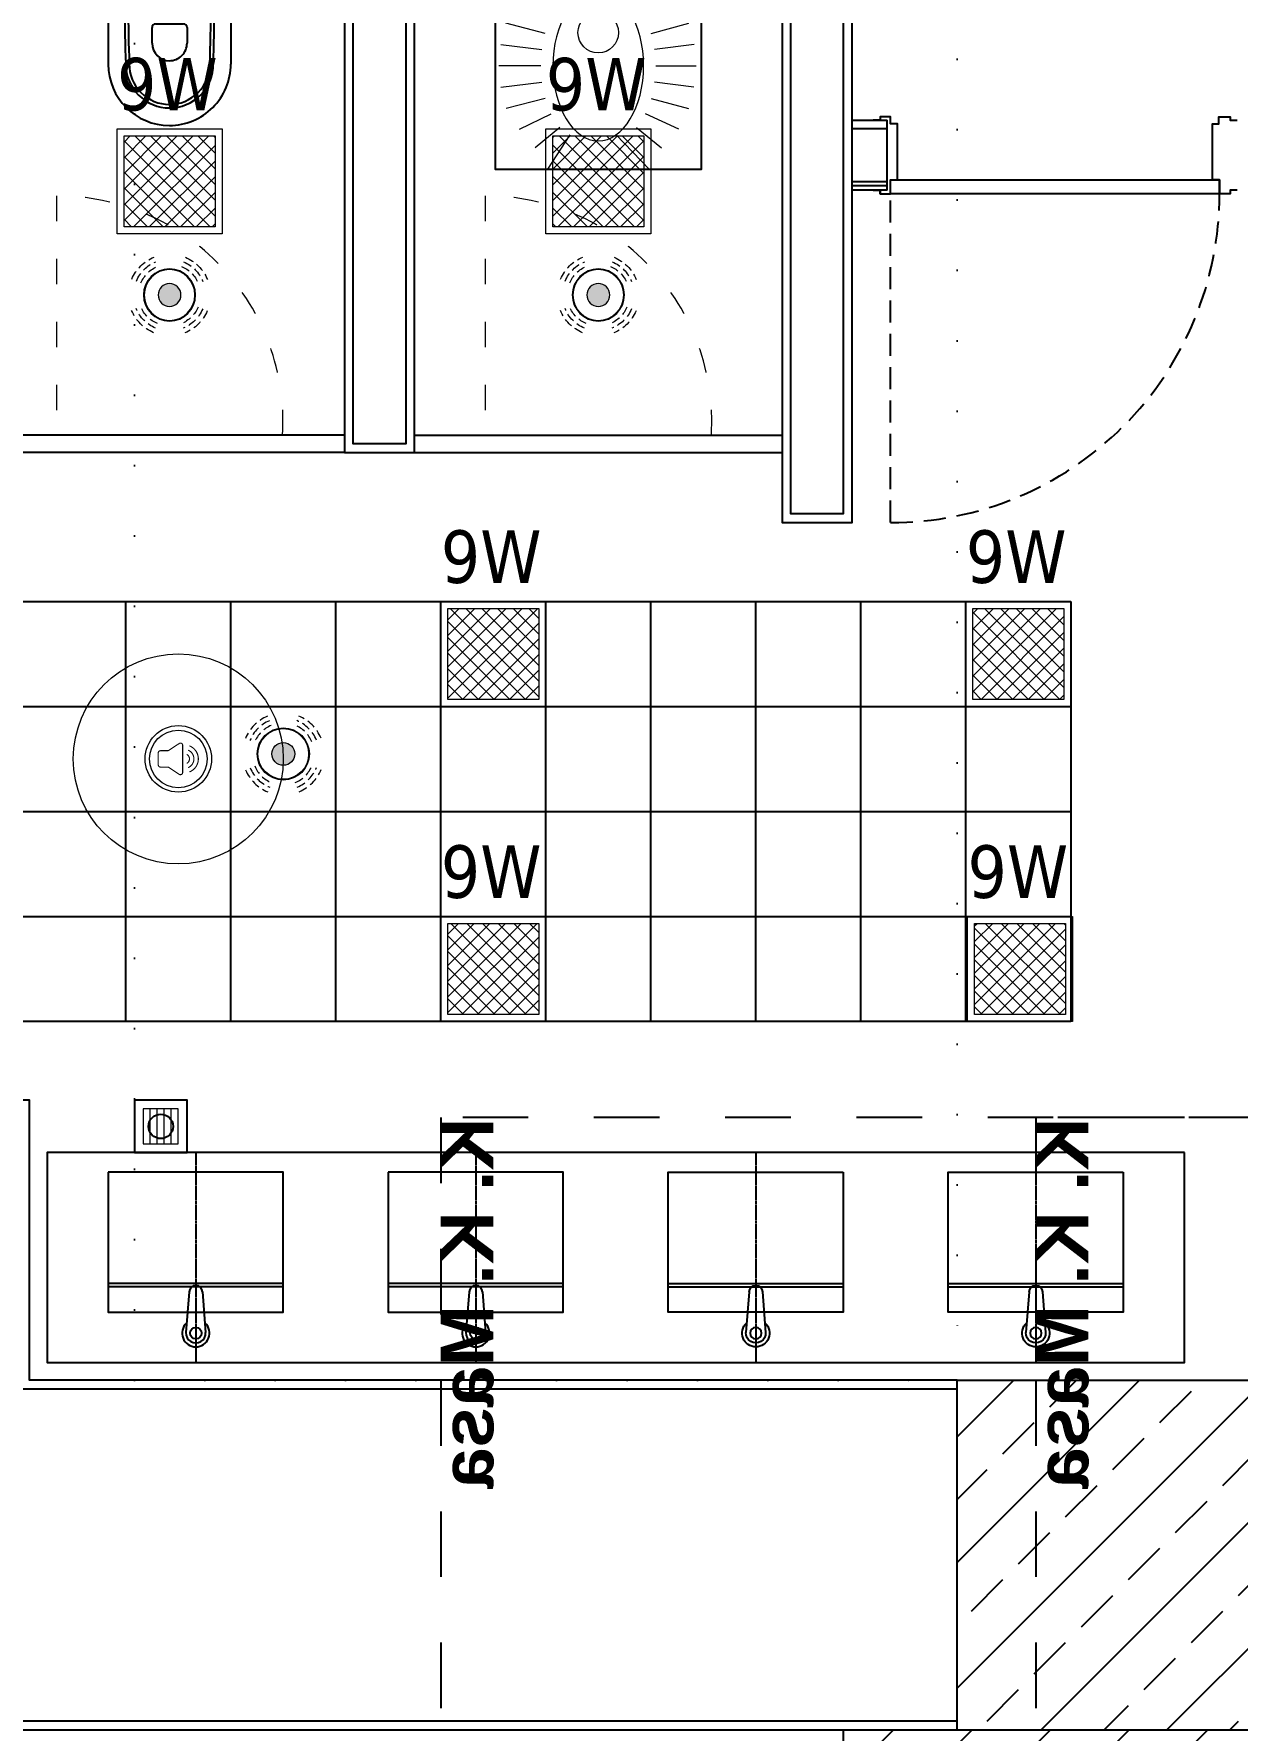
# Model space of a CAD drawing. Header units: centimetres. Extents: x 405564 to 502064, y 46284 to 60634.
# Drawn here: x 452786 to 453129.7, y 53432.6 to 53917.2 of the extents above; entities that cross this region are included whole.
import ezdxf
from ezdxf import colors
from ezdxf.entities.mleader import LeaderData, LeaderLine
from ezdxf.enums import TextEntityAlignment as Align
from ezdxf.math import Vec2, Vec3
from ezdxf.xclip import XClip

# ---------------------------------------------------------------- set-up
doc = ezdxf.new("R2010")
doc.units = ezdxf.units.CM
doc.header["$XCLIPFRAME"] = 0
for name, pattern in [('( Hidden )', [0.375, 0.25, -0.125]), ('183_5_ZeminKat$0$48M_STATİK$0$$0$HIDDEN2', [0.1875, 0.125, -0.0625]), ('2.Bodrum Kat Planı Altlık$0$DASHDOT2', [0.5, 0.25, -0.125, 0, -0.125]), ('3+1_3b$0$DASHED', [0.25, 0.125, -0.125]), ('ACAD_ISO03W100', [30, 12, -18]), ('ACAD_ISO07W100', [3, 0, -3]), ('DOT', [0.25, 0, -0.25]), ('HIDDEN', [9.524999999999999, 6.35, -3.175])]:
    doc.linetypes.add(name, pattern=pattern)
doc.layers.get('0').update_dxf_attribs({"color": 8, "lineweight": 9})
for name, color, linetype in [('---___EB_draft03_cihazlar', 8, 'Continuous'), ('0-KRCN-ASMATAVAN-130426', 8, 'Continuous'), ('AS_DOS_TERAS_UST', 8, 'ACAD_ISO07W100'), ('AS_DUV', 8, 'Continuous'), ('AS_DUV_ALCIPAN_YANGINA-SUYA DAYANIMLI', 8, 'Continuous'), ('AS_KAPI', 8, 'Continuous'), ('AS_KAPI_POZ', 8, 'Continuous'), ('AS_PYZ_BINA', 8, 'Continuous'), ('AS_TA_BETONARME', 5, 'Continuous'), ('AS_TA_TARAMA', 8, 'Continuous'), ('AS_TEFR_CIHAZ', 8, 'Continuous'), ('AS_TEFR_MOB', 8, 'Continuous'), ('AS_TES_SUZGEC', 171, 'Continuous'), ('M_AKS_', 8, '2.Bodrum Kat Planı Altlık$0$DASHDOT2'), ('M_TFR', 171, 'Continuous'), ('M_TFR_vitrifiye', 171, 'Continuous')]:
    doc.layers.add(name, color=color, linetype=linetype)
for name, color, linetype, lineweight in [('0-KRCN-AYDINLATMA-130426', 8, 'Continuous', 9), ('0-KRCN-MİMARİ-220526', 8, 'Continuous', 9), ('M_IZD', 8, '183_5_ZeminKat$0$48M_STATİK$0$$0$HIDDEN2', 13), ('OL_Ic', 8, 'Continuous', 9)]:
    doc.layers.add(name, color=color, linetype=linetype, lineweight=lineweight)
doc.styles.add('Kalin02', font='arialbd.ttf')
doc.styles.add('Normal_ITL', font='swissi.ttf')
doc.styles.add('OLCU', font='romanstw.shx', dxfattribs={"width": 0.6})
doc.styles.add('TAHOMA', font='tahoma.ttf')

# ---------------------------------------------------------------- blocks, each defined once
blk = doc.blocks.new('360-DERECE VARLIK SENSOR')
at = {"layer": '0-KRCN-AYDINLATMA-130426'}
h = blk.add_hatch(color=256, dxfattribs=at)
h.dxf.hatch_style = 1
h.paths.add_polyline_path([(3.250000000000122, 0, 1), (-3.249999999999894, 3.980102097228908e-16, 1)])
for radius in [7.448709088190173, 7.346961103629683, 7.245213119069192, 3.250000000000008]:
    blk.add_circle((1.13686837721616e-13, 0), radius, dxfattribs=at)
at = {"layer": '0-KRCN-AYDINLATMA-130426', "linetype": '( Hidden )', "ltscale": 10}
for radius, start, end in [(11.6949804758988, 112.8095476052843, 157.8095476052829), (11.6949804758988, 22.80954760528196, 67.80954760528334), (10.27955667999592, 112.8095476052844, 157.809547605281), (8.864132884093047, 112.8095476052838, 157.8095476052816), (8.864132884093047, 22.80954760528272, 67.80954760528459), (10.27955667999592, 22.80954760528235, 67.80954760528374), (11.6949804758988, 202.8095476052831, 247.8095476052804), (10.27955667999592, 202.8095476052822, 247.8095476052797), (8.864132884093047, 202.8095476052826, 247.80954760528), (8.864132884093047, 292.8095476052787, 337.8095476052831), (10.27955667999592, 292.8095476052803, 337.8095476052824), (11.6949804758988, 292.8095476052803, 337.8095476052818)]:
    blk.add_arc((1.13686837721616e-13, 0), radius, start, end, dxfattribs=at)
blk = doc.blocks.new('ASMA TAVA TİPİ HOPARLÖR')
at = {"layer": '0-KRCN-AYDINLATMA-130426', "const_width": 0.3166666666666667}
blk.add_lwpolyline([(0.2678101876517758, -4.410524511353287, 0.5981760014106391), (1.251140441570897, -3.882686215365538), (1.251140441570897, 3.882686215365538, 0.598176001410639), (0.2678101876517758, 4.410524511353287), (-2.695769251848105, 2.445446028890728, -0.1474326629705155), (-3.045766172406729, 2.339950991547084), (-5.089797056803945, 2.339950991547084, 0.414213562373095), (-5.723130390106235, 1.706617658215691), (-5.723130390106235, -1.706617658215691, 0.414213562373095), (-5.089797056803945, -2.339950991547084), (-3.045766172406729, -2.339950991547084, -0.1474326629705154), (-2.695769251848105, -2.445446028890728)], format="xyb", close=True, dxfattribs=at)
for points in [[(2.411450584302656, 1.294228738450329, -0.6013979208933983), (2.411450584302656, -1.294228738450329)], [(2.802783696737606, 2.510094951539941, -0.6588117416351348), (2.802783696737606, -2.510094951539941)], [(3.192043324932456, 3.719518879559473, -0.6804877585378879), (3.192043324932456, -3.719518879559473)]]:
    blk.add_lwpolyline(points, format="xyb", dxfattribs=at)
at = {"layer": '0-KRCN-AYDINLATMA-130426'}
blk.add_circle((0, 0), 30, dxfattribs=at)
at = {"layer": '0-KRCN-AYDINLATMA-130426', "ltscale": 0.1}
for radius in [9.498316872413454, 8.231874622758326]:
    blk.add_circle((0, 0), radius, dxfattribs=at)
blk = doc.blocks.new('9W 30x30 cm  SIVA ALTI LED ARMATÜR')
at = {"layer": '0-KRCN-AYDINLATMA-130426'}
h = blk.add_hatch(dxfattribs=at)
h.set_pattern_fill('ANSI37', color=256)
h.set_pattern_definition([(45, (-13.00000000005821, -13.00000000005821), (-2.245064030267288, 2.245064030267288), []), (135, (-13.00000000005821, -13.00000000005821), (-2.245064030267288, -2.245064030267288), [])])
h.paths.add_polyline_path([(-13.00000000005821, -13.00000000005821), (13.00000000005821, -13.00000000005821), (13.00000000005821, 13.00000000005821), (-13.00000000005821, 13.00000000005821)])
for points in [[(-15, 15), (15, 15), (15, -15), (-15, -15)], [(-13.00000000005821, 13.00000000005821), (13.00000000005821, 13.00000000005821), (13.00000000005821, -13.00000000005821), (-13.00000000005821, -13.00000000005821)]]:
    blk.add_lwpolyline(points, close=True, dxfattribs=at)
at = {"layer": '0-KRCN-AYDINLATMA-130426', "insert": (-15, 20), "char_height": 15, "attachment_point": 7, "style": 'TAHOMA'}
blk.add_mtext_dynamic_manual_height_columns('{\\fTahoma|b0|i0|c162|p34;9W}', width=15, gutter_width=12.5, heights=[0], dxfattribs=at)
blk = doc.blocks.new('G$C27E741DA')
at = {"layer": '0-KRCN-AYDINLATMA-130426'}
for name, p in [('9W 30x30 cm  SIVA ALTI LED ARMATÜR', (14760.67311577022, 6741.04634668291)), ('9W 30x30 cm  SIVA ALTI LED ARMATÜR', (14883.18218030629, 6741.04636015759)), ('9W 30x30 cm  SIVA ALTI LED ARMATÜR', (14853.17968435196, 6606.04635323181)), ('9W 30x30 cm  SIVA ALTI LED ARMATÜR', (15003.17968435196, 6606.046353231824)), ('ASMA TAVA TİPİ HOPARLÖR', (14763.17968435265, 6576.046353231824)), ('360-DERECE VARLIK SENSOR', (14793.17968433577, 6577.457680495398)), ('9W 30x30 cm  SIVA ALTI LED ARMATÜR', (14853.17968435201, 6516.046353231795)), ('9W 30x30 cm  SIVA ALTI LED ARMATÜR', (15003.6634786643, 6516.04635323181))]:
    blk.add_blockref(name, p, dxfattribs=at)
at = {"layer": '0-KRCN-AYDINLATMA-130426', "xscale": -1, "rotation": 180}
for p in [(14760.67311575316, 6708.59763756991), (14883.18218028924, 6708.597651044576)]:
    blk.add_blockref('360-DERECE VARLIK SENSOR', p, dxfattribs=at)
blk = doc.blocks.new('sandalye_')
at = {"layer": 'AS_TEFR_MOB', "linetype": 'ByBlock', "ltscale": 25}
for points in [[(260035.7523932208, -40511.28489106934), (260035.7523932208, -40506.79990392213), (260030.9422372942, -40506.79990392213), (260030.9422372942, -40511.28489106934)], [(260031.4535864663, -40506.79990392213), (260031.4535864663, -40503.84816536889), (260035.2509577454, -40503.84816536889), (260035.2509577454, -40506.79990392213)], [(260009.7419455955, -40511.28489106934), (260033.3522721058, -40511.28489106934)], [(260056.9636692535, -40511.28489106934), (260033.3533427431, -40511.28489106934)], [(260002.7681137637, -40525.21185646765), (260000.5634520216, -40524.49378091458), (259999.3886709927, -40528.10441657167), (260002.7681137637, -40529.20512748364)], [(260002.6533029239, -40525.17446168017), (260001.478521895, -40528.78509733721)], [(260002.7681137637, -40525.41426369682), (260001.6528789495, -40528.84188679198)], [(260007.7649834729, -40525.15581866645), (260033.3528074244, -40525.15581866645)], [(260007.7652489199, -40524.49937409116), (260007.7652489199, -40564.92372517148), (260033.3522721058, -40564.92372517148)], [(260058.9406313761, -40525.15581866645), (260033.3528074244, -40525.15581866645)], [(260058.940365929, -40524.49937409116), (260058.940365929, -40564.92372517148), (260033.3533427431, -40564.92372517148)], [(260063.9375010852, -40525.21185646765), (260066.1421628273, -40524.49378091458), (260067.3169438562, -40528.10441657167), (260063.9375010852, -40529.20512748364)], [(260063.9375010852, -40525.41426369682), (260065.0527358994, -40528.84188679198)], [(260064.052311925, -40525.17446168017), (260065.2270929539, -40528.78509733721)], [(260002.7681137637, -40559.40842693392), (260002.7681137637, -40560.41185367282), (260007.751132717, -40560.41185367282), (260007.751132717, -40559.40842693392)], [(260063.9375010852, -40559.40842693392), (260063.9375010852, -40560.41185367282), (260058.9544821319, -40560.41185367282), (260058.9544821319, -40559.40842693392)]]:
    blk.add_lwpolyline(points, dxfattribs=at)
for points in [[(260033.3523845404, -40514.82322897774, -0.0481762218084715), (260031.5607432424, -40514.81176062743, -0.0006233322696329), (260029.1353366851, -40514.55878736248, -0.0031309550636785), (260022.3722122172, -40513.80200918473, 0.0073340560313228), (260011.4094725687, -40512.66852436686, -0.3094566674282269), (260010.4954442254, -40511.91632302431, 0.0024436641044052), (260010.3678925773, -40511.48397697264, 0.4763137017237822), (260010.2340723658, -40511.42897170631, 0.3751360464405972), (260009.0468903324, -40511.6061582283, 0.082453101501443), (260008.7012478414, -40512.18235064344, 0.0469294297251162), (260008.2420530693, -40513.76729218283, 0.0023809338393926), (260007.9488653538, -40515.34750834119, 0.007793834411648001), (260007.7685064825, -40516.4434948212), (260007.7652489199, -40524.49937409116, -0.0114448597009253), (260008.3502895785, -40521.50681633636, -0.0827836691016959), (260009.1513062373, -40519.50796530105, -0.1501469909277445), (260010.2841555324, -40518.50148889259, 0.2423171916854892), (260010.3914462157, -40518.36522610951, -0.0362924393927703), (260010.4929883301, -40517.98969683662, -0.1149568501603654), (260010.7717634702, -40517.55047320796, -0.1613195260008155), (260011.407624711, -40517.23823495273, -0.0205055300454579), (260013.8683363664, -40517.00234180922, 0.0247926756026962), (260022.3712774706, -40516.11361652851, -0.0309031002061953), (260033.3522721058, -40515.10127719084, -1.030607371214535)], [(260033.3532303085, -40514.82322897774, 0.0481762218084715), (260035.1448716064, -40514.81176062743, 0.0006233322696329), (260037.5702781638, -40514.55878736248, 0.0031309550636785), (260044.3334026317, -40513.80200918473, -0.0073340560313228), (260055.2961422802, -40512.66852436686, 0.3094566674282269), (260056.2101706235, -40511.91632302431, -0.0024436641044052), (260056.3377222717, -40511.48397697264, -0.4763137017237822), (260056.4715424831, -40511.42897170631, -0.3751360464405972), (260057.6587245165, -40511.6061582283, -0.082453101501443), (260058.0043670075, -40512.18235064344, -0.0469294297251162), (260058.4635617796, -40513.76729218283, -0.0023809338393926), (260058.756749495, -40515.34750834119, -0.007793834411648001), (260058.9371083664, -40516.4434948212), (260058.940365929, -40524.49937409116, 0.0114448597009253), (260058.3553252703, -40521.50681633636, 0.0827836691016959), (260057.5543086116, -40519.50796530105, 0.1501469909277445), (260056.4214593165, -40518.50148889259, -0.2423171916854892), (260056.3141686332, -40518.36522610951, 0.0362924393927703), (260056.2126265188, -40517.98969683662, 0.1149568501603654), (260055.9338513787, -40517.55047320796, 0.1613195260008155), (260055.2979901379, -40517.23823495273, 0.0205055300454579), (260052.8372784825, -40517.00234180922, -0.0247926756026962), (260044.3343373783, -40516.11361652851, 0.0309031002061953), (260033.3533427431, -40515.10127719084, 1.030607371214535)]]:
    blk.add_lwpolyline(points, format="xyb", dxfattribs=at)
for points in [[(260007.751132717, -40559.40842693392), (260002.7681137637, -40559.40842693392), (260002.7681137637, -40517.4136686431), (260007.751132717, -40517.4136686431)], [(260058.9544821319, -40559.40842693392), (260063.9375010852, -40559.40842693392), (260063.9375010852, -40517.4136686431), (260058.9544821319, -40517.4136686431)]]:
    blk.add_lwpolyline(points, close=True, dxfattribs=at)
blk = doc.blocks.new('K.K. Masa')
at = {"layer": '---___EB_draft03_cihazlar'}
h = blk.add_hatch(dxfattribs=at)
h.set_pattern_fill('ANSI31', color=1, scale=5)
h.set_pattern_definition([(45, (0, 0), (-11.22532015133644, 11.22532015133644), [])])
h.paths.add_polyline_path([(275177.6579517199, -40678.26322774969), (275277.6579517199, -40678.26322774969), (275277.6579517199, -40848.26322774969), (275177.6579517199, -40848.26322774969)])
at = {"layer": '---___EB_draft03_cihazlar', "color": 1, "linetype": '3+1_3b$0$DASHED', "ltscale": 150}
blk.add_lwpolyline([(275002.6579517199, -40563.26322774969), (275452.6579517199, -40563.26322774969), (275452.6579517199, -40963.26322774969), (275002.6579517199, -40963.26322774969), (275002.6579517199, -40563.26322774969)], dxfattribs=at)
at = {"layer": '---___EB_draft03_cihazlar', "color": 1, "const_width": 5}
blk.add_lwpolyline([(275277.6579517199, -40848.26322774969), (275277.6579517199, -40678.26322774969)], dxfattribs=at)
at = {"layer": '---___EB_draft03_cihazlar', "color": 1}
blk.add_lwpolyline([(275177.6579517199, -40678.26322774969), (275277.6579517199, -40678.26322774969), (275277.6579517199, -40848.26322774969), (275177.6579517199, -40848.26322774969), (275177.6579517199, -40678.26322774969)], dxfattribs=at)
at = {"layer": 'AS_TEFR_MOB', "color": 1, "rotation": 270}
blk.add_blockref('sandalye_', (315847.5816768915, 219270.0890443561), dxfattribs=at)
at = {"layer": '---___EB_draft03_cihazlar', "insert": (275002.6579517199, -40563.26322774969), "char_height": 15, "attachment_point": 1, "style": 'Kalin02'}
blk.add_mtext_dynamic_manual_height_columns('K. K. Masa', width=588.2142853049445, gutter_width=750, heights=[89.2704788814325], dxfattribs=at)
blk = doc.blocks.new('A11-KK')
at = {"layer": '---___EB_draft03_cihazlar', "color": 1, "xscale": -1.000000000000001, "rotation": 90}
for p in [(-30860.76322778477, 271827.6579517191), (-30690.76322778477, 271827.6579517191)]:
    blk.add_blockref('K.K. Masa', p, dxfattribs=at)
blk = doc.blocks.new('klzt_avan')
at = {"layer": 'M_TFR_vitrifiye'}
for p, q in [((-11.43229904983309, 22.53098174996558), (-11.56759108082042, -22.4688148724963)), ((-11.43229904674808, 22.53098174996558), (-3.932332927885, 22.50843307882315)), ((-3.932332927885, 22.50843307882315), (-4.067624958843226, -22.49136354365328)), ((0.05261355187394656, 17.49543375099529), (-0.05261358321877196, -17.50440806498227)), ((0.05261355187394656, 17.49543375099529), (39.05243733897805, 17.37818065745523)), ((11.92774096381618, 7.709687083464814), (15.1112472077657, 7.700115859963262)), ((13.5192582248128, 6.380733488389524), (13.52323930693092, 7.704890211709426)), ((13.52722038910724, 9.029046935003862), (13.52323930693092, 7.704890211709426)), ((28.51490366866346, 4.909805291157681), (33.01488332939334, 4.896276085346472)), ((27.49987573656836, -0.08716561962501146), (27.5119016970857, 3.912816300162376)), ((27.4878497759637, -4.08714754542234), (27.49987573656836, -0.08716561962501146)), ((11.88114036628394, -7.790242861257866), (15.06464661023347, -7.799814084675745)), ((13.47663870942779, -7.795039732984151), (13.47314265460591, -8.957870427333546)), ((13.47663870942779, -7.795039732984151), (13.48013476424967, -6.632209038551082)), ((32.98481842779438, -5.103678722647601), (28.48483876718092, -5.090149517083773)), ((-0.05261358321877196, -17.50440806498227), (38.94765243280563, -17.62166248816357)), ((-11.56759107770631, -22.468814872449), (-4.067624958843226, -22.49136354365328)), ((-0.08267847893876024, -27.50436286829063), (2.917307962605264, -27.51338233874412)), ((2.917307962605264, -27.51338233874412), (2.902275511791231, -32.51335974119502)), ((2.902275511791231, -32.51335974119502), (-0.0977109098166693, -32.50434027073788))]:
    blk.add_line(p, q, dxfattribs=at)
blk.add_lwpolyline([(-11.90974810978514, 30.03245109847921), (-12.09013748442521, -29.9672777314845), (-3.090178150043357, -29.99433613699512), (-2.909788775548805, 30.00539269295405)], close=True, dxfattribs=at)
for centre, radius, start, end in [((38.99982376131811, -0.1217402564761869), 17.49999999883582, 359.8277405420135, 89.82774054368166), ((101.5874800396559, -0.3099102793494239), 82.58793914422891, 172.7453704204623, 186.910110670663), ((22.63666229558294, 9.740384963341057), 3.000000001240873, 89.67111924103972, 172.7453704305979), ((101.5874800396559, -0.3099102793494239), 81.58793914766616, 172.7453704204623, 186.910110670663), ((22.63666229558294, 9.740384963341057), 2.000000004678149, 89.67111924103972, 172.7453704305979), ((19.81257188835298, -482.2515098011063), 494.0000000009066, 87.78112691781696, 89.67111921102354), ((19.81257188835298, -482.2515098011063), 495.0000000010716, 87.78362410495252, 89.67111921102354), ((38.99982376131811, -0.1217402564761869), 11.49999999906866, 359.8277405420135, 90.30428097171315), ((38.99982376131811, -0.1217402564761869), 12.5, 359.8277405420135, 90.20128673922181), ((13.52323930693092, 7.704890211709426), 0.7500000006984922, 179.827740543681, 359.827740543681), ((13.52323930693092, 7.704890211709426), 0.7500000006984922, 359.827740543681, 179.827740543681), ((28.51189717842499, 3.909809810109437), 1.000000000931319, 89.82774054368166, 179.8277405420135), ((32.99985087857931, -0.1037013157620095), 4.999999998835842, 359.8277405420135, 89.82774054368166), ((28.48784525736119, -4.090154035628075), 1.000000000931319, 179.8277405420135, 269.8277405436816), ((32.99985087857931, -0.1037013157620095), 4.999999998835842, 269.8277405436816, 359.8277405420135), ((38.99982376131811, -0.1217402564761869), 11.49999999906866, 269.3512009378384, 359.8277405420135), ((38.99982376131811, -0.1217402564761869), 12.5, 269.4541952588543, 359.8277405420135), ((38.99982376131811, -0.1217402564761869), 17.49999999883582, 269.8277405436816, 359.8277405420135), ((13.47663870942779, -7.795039732984151), 0.7500000006984922, 179.827740543681, 359.827740543681), ((13.47663870942779, -7.795039732984151), 0.7500000006984922, 359.827740543681, 179.827740543681), ((22.57765761157498, -9.885296271881089), 3.000000000495552, 186.9101106605299, 269.9843618414741), ((22.57765761157498, -9.885296271881089), 2.000000000330365, 186.9101106522528, 269.9843618414741), ((22.71194246469531, 482.1146854029757), 495.0000000035164, 269.9843618798272, 271.871857004299), ((22.71194246469531, 482.1146854029757), 494.0000000022669, 269.9843618798272, 271.8743541891325)]:
    blk.add_arc(centre, radius, start, end, dxfattribs=at)
blk = doc.blocks.new('2.Bodrum Kat Planı Altlık$0$lavabo tek')
for p, q in [((-1.87951788930468, -34.23490170768491), (-2.812664483426033, -45.80624038738461)), ((1.879650110641251, -34.23490170768491), (2.81279670476988, -45.80624038738461))]:
    blk.add_line(p, q)
blk.add_lwpolyline([(-25, 0), (-24.9999069675905, -40), (25.0000930324095, -40), (25, 0)], close=True)
for points in [[(25.00007392488624, -31.78457488643471), (-24.99992607511376, -31.78457488643471)], [(25.00007392488624, -32.78457488643471), (-24.99992607511376, -32.78457488643471)]]:
    blk.add_lwpolyline(points)
blk.add_circle((6.61107046653342e-05, -45.99970261666022), 1.644635999982711)
for centre, radius, start, end in [((6.611064645767328e-05, -34.23490170768491), 1.879583999980241, 0, 180), ((6.61107046653342e-05, -45.99970261666022), 3.915799999958835, 132.7159715109337, 47.28402848906627), ((6.61107046653342e-05, -45.99970261666022), 2.819375999970362, 176.0653398453655, 3.934660154634532)]:
    blk.add_arc(centre, radius, start, end)
at = {"layer": 'M_AKS_', "ltscale": 0.5}
blk.add_line((6.61107046653342e-05, 5.579276405889686), (9.996247581511852e-05, -54.58140063944302), dxfattribs=at)
blk = doc.blocks.new('V21')
at = {"layer": 'M_TFR'}
blk.add_lwpolyline([(29.5, 0), (29.5, 59), (-29.5, 59), (-29.5, 0)], close=True, dxfattribs=at)
at = {"layer": 'M_TFR', "linetype": 'ByBlock', "lineweight": 0}
for points in [[(-5.10099193197675, 49.1947684596671), (-14.50042932626093, 58.99999998897692)], [(8.100258578371722, 49.1947684596671), (14.49969597259769, 58.99999998897692)], [(-5.10099193197675, 9.805140143391327), (-14.50042932626093, -9.1385911218822e-05)], [(8.100258578371722, 9.805140143391327), (14.49969597259769, -9.1385911218822e-05)]]:
    blk.add_lwpolyline(points, dxfattribs=at)
at = {"layer": 'M_TFR', "linetype": 'ByBlock', "lineweight": -2}
for points in [[(-10.95892886805814, 47.08384544523869), (-18.04180418309988, 52.94510670316959)], [(10.95892886805814, 47.08384544523869), (18.04180418309988, 52.94510670316959)], [(-23.01130588736851, 47.53710228257842), (-13.47605819249293, 43.15921193697432)], [(22.51130588736851, 47.53710228257842), (13.47605819249293, 43.15921193697432)], [(-15.15104314556811, 38.78081188287615), (-25.8046771257068, 41.66368145110027)], [(15.15104314556811, 38.78081188287615), (26.3046771257068, 41.66368145110027)], [(-27.34458330686903, 35.60968899698491), (-16.10970926261507, 34.18592436496692)], [(27.84458330686903, 35.60968899698491), (16.10970926261507, 34.18592436496692)], [(-16.42233069241047, 29.48885492448608), (-27.92945339909056, 29.53140383253776)], [(16.42233069241047, 29.48885492448608), (28.42945339909056, 29.53140383253776)], [(-27.36631922394736, 23.38559390268347), (-16.10972162109101, 24.81411666019994)], [(27.86631922394736, 23.38559390268347), (16.10972162109101, 24.81411666019994)], [(-15.15210102905985, 20.21894634565979), (-25.8668113493477, 17.32343535887048)], [(15.15210102905985, 20.21894634565979), (26.3668113493477, 17.32343535887048)], [(-23.01170271827141, 11.46343607108429), (-13.47102769033518, 15.83184577692009)], [(22.51170271827141, 11.46343607108429), (13.47102769033518, 15.83184577692009)], [(-10.95225552056218, 11.90657882514643), (-18.04636534617748, 6.058949302758265)], [(10.95225552056218, 11.90657882514643), (18.04636534617748, 6.058949302758265)]]:
    blk.add_lwpolyline(points, dxfattribs=at)
at = {"layer": 'M_TFR', "linetype": 'ByBlock', "lineweight": 0}
blk.add_circle((0, 20), 5.8, dxfattribs=at)
at = {"layer": 'M_TFR', "linetype": 'ByBlock', "lineweight": 0, "extrusion": (0, 0, -1)}
blk.add_ellipse((0, 29.49995430152921), major_axis=(-7.008181424556128e-15, 21.42683407362824), ratio=0.6043822754090276, dxfattribs=at)
blk = doc.blocks.new('WC03_FA')
at = {"layer": 'AS_TEFR_CIHAZ'}
for points in [[(-462.4999999998836, -624.9995047130869), (-562.499999999709, -624.9995047130869)], [(-442.5131387167494, -624.9995047130869), (-337.4999999991269, -624.9995047130869)], [(-462.4999999998836, -629.9995047130869), (-562.499999999709, -629.9995047130869)], [(-442.5131387167494, -629.9995047130869), (-337.4999999991269, -629.9995047130869)]]:
    blk.add_lwpolyline(points, dxfattribs=at)
blk.add_lwpolyline([(-222.5000000001164, -829.9995083315516), (-547.4999999998254, -829.9995083315225), (-547.4999999998254, -889.999504715197), (-222.5000000001164, -889.9995047152261)], close=True, dxfattribs=at)
at = {"layer": 'M_IZD', "linetype": 'ACAD_ISO03W100', "ltscale": 0.6}
for points in [[(-480.1999993692734, -625.0000943376945, 0.4322608779544622), (-544.8000005498179, -556.6177715606318), (-544.8000006187358, -625.0000944671483)], [(-357.7065687274444, -625.0000943376945, 0.4322608779544622), (-422.3065699079889, -556.6177715606318), (-422.3065699769068, -625.0000944671483)]]:
    blk.add_lwpolyline(points, format="xyb", dxfattribs=at)
at = {"transparency": 33554687, "extrusion": (0, 0, -1), "xscale": -1, "zscale": -1, "rotation": 89.82774057672937}
blk.add_blockref('klzt_avan', (512.5065693564247, -479.999504712534), dxfattribs=at)
at = {"rotation": 180}
blk.add_blockref('V21', (-390.0100605241023, -489.9832986524198), dxfattribs=at)
at = {"layer": 'M_TFR_vitrifiye'}
for p in [(-505.0000661106897, -835.5787847374377), (-425.0000661106897, -835.5787847374377)]:
    blk.add_blockref('2.Bodrum Kat Planı Altlık$0$lavabo tek', p, dxfattribs=at)
at = {"layer": 'M_TFR_vitrifiye', "xscale": -1}
for p in [(-344.9999338893103, -835.5787847374377), (-264.9999338893103, -835.5787847374377)]:
    blk.add_blockref('2.Bodrum Kat Planı Altlık$0$lavabo tek', p, dxfattribs=at)
blk = doc.blocks.new('*U396')
at = {"color": 0, "linetype": 'HIDDEN', "lineweight": -2}
blk.add_line((3.000000000661217, -94.99999999866124), (3.000000000640284, -0.9999999998835847), dxfattribs=at)
at = {"color": 0, "lineweight": -2}
for points in [[(-2, 0), (0, 0), (0, -0.9999999998835847), (3.000000000640284, -0.9999999998835847), (3.000000000640284, 3.000000000203727), (5.000000000349246, 3.000000000203727), (5.000000000349246, 18.9999999996071), (3.000000000640284, 18.9999999996071), (3.000000000640284, 20.99999999896681), (0, 20.99999999896681), (0, 19.99999999908323), (-2, 19.99999999908323)], [(102, 0), (100, 0), (100, -0.9999999998835847), (96.99999999941792, -0.9999999998835847), (96.99999999941792, 3.000000000203727), (94.99999999970896, 3.000000000203727), (94.99999999970896, 18.9999999996071), (96.75964992561694, 18.9999999996071), (96.75964992561694, 20.99999999896681), (100, 20.99999999896681), (100, 19.99999999908323), (102, 19.99999999908323)]]:
    blk.add_lwpolyline(points, dxfattribs=at)
blk.add_lwpolyline([(0, -0.9999999998835847), (0, 0)])
blk.add_lwpolyline([(3.000000000640284, -0.9999999998835847), (3.000000000640284, 3.000000000203727), (96.99999999941792, 3.000000000203727), (96.99999999941792, -0.9999999998835847)], close=True, dxfattribs=at)
at = {"color": 0, "linetype": 'HIDDEN', "lineweight": -2}
blk.add_arc((3.000000000661188, -0.9999999999334721), 93.99999999872779, 270, 3.257589664748494e-11, dxfattribs=at)
at = {"color": 3, "style": 'OLCU', "width": 0.5, "flags": 1}
for tag, p in [('K-DIVISYON', (-76, -74.9999999992724)), ('K-PBAR', (109, -74.9999999992724)), ('K-KAPITIP', (-76, -324.9999999992724))]:
    blk.add_attdef(tag, p, '', height=17.5, dxfattribs=at)
at = {"color": 5, "true_color": 0x0505ff, "style": 'OLCU', "width": 0.5, "flags": 1}
for tag, p in [('K-NEREDEN-NO', (-76, -99.9999999992724)), ('K-NEREYE-NO', (-76, -174.9999999992724)), ('K-DUVARTIP', (-76, -274.9999999992724)), ('K-ACILISYON', (-76, -299.9999999992724))]:
    blk.add_attdef(tag, p, '', height=17.5, dxfattribs=at)
at = {"color": 1, "true_color": 0xfa0000, "style": 'OLCU', "width": 0.5, "flags": 1}
for tag, p in [('K-IZLENEBILIRLIK', (109, -99.9999999992724)), ('K-TEKMELIK', (109, -124.9999999992724)), ('K-KONTROLTIPNEREDEN', (-76, -149.9999999992724)), ('K-BAND', (109, -149.9999999992724)), ('K-MENFEZ', (109, -199.9999999992724)), ('K-KONTROLTIPNEREYE', (-76, -224.9999999992724)), ('K-PENCERE', (109, -224.9999999992724)), ('K-KILITTIP', (-76, -249.9999999992724)), ('K-NOT-AS-MIMARI1', (109, -274.9999999992724)), ('K-NOT-ELEKTRIK', (109, -324.9999999992724)), ('K-NOT-YANGIN', (109, -349.9999999992724)), ('K-ACMAKAPAMASISTEMI', (-76, -374.9999999992724)), ('K-NOT-ISLETME', (109, -374.9999999992724)), ('K-YANGIN', (-76, -424.9999999992724))]:
    blk.add_attdef(tag, p, '', height=17.5, dxfattribs=at)
at = {"color": 220, "true_color": 0xf113d4, "style": 'OLCU', "width": 0.5, "flags": 1}
for tag, p in [('K-NEREDEN-AD', (-76, -124.9999999992724)), ('K-NEREYE-AD', (-76, -199.9999999992724))]:
    blk.add_attdef(tag, p, '', height=17.5, dxfattribs=at)
at = {"color": 0, "style": 'OLCU', "width": 0.5, "flags": 1}
for tag, p in [('K-TAMACILIRLIK', (109, -174.9999999992724)), ('K-NOT-AS-MIMARI2', (109, -299.9999999992724)), ('K-KASATIP', (-76, -349.9999999992724)), ('K-KURSUN', (-76, -399.9999999992724))]:
    blk.add_attdef(tag, p, '', height=17.5, dxfattribs=at)
at = {"color": 252, "style": 'OLCU', "width": 0.5, "flags": 1}
for tag, p in [('K-REZ1', (109, -424.9999999992724)), ('K-REZ2', (109, -449.9999999992724)), ('K-REZ3', (109, -474.9999999992724)), ('K-REZ4', (109, -499.9999999992724)), ('K-REZ5', (109, -524.9999999992724))]:
    blk.add_attdef(tag, p, '', height=17.5, dxfattribs=at)
at = {"layer": 'AS_KAPI_POZ', "style": 'OLCU', "width": 0.45}
for tag, p in [('YUK', (50.0000000000291, 41.49999999990905)), ('POZ+GEN', (50.0000000000291, 3.499999999909047))]:
    blk.add_attdef(tag, text='', height=20, dxfattribs=at).set_placement(p, align=Align.MIDDLE_CENTER)
at = {"layer": 'AS_KAPI_POZ', "color": 251, "style": 'OLCU', "width": 0.45}
blk.add_attdef('K-DUVAR(CM)', text='', height=6, dxfattribs=at).set_placement((-5, 10.99999999954525), align=Align.MIDDLE_RIGHT)
at = {"layer": 'AS_KAPI_POZ', "style": 'OLCU', "width": 0.5}
blk.add_attdef('K-NO', text='', height=8, rotation=90, dxfattribs=at).set_placement((6.000000000640284, -2.999999999883583), align=Align.TOP_LEFT)
blk = doc.blocks.new('A$Ca63a641c')
at = {"layer": 'AS_PYZ_BINA'}
ml = blk.add_multileader_mtext('Standard', dxfattribs=at)
ml.set_content('EST boyalı panel çit ve panel çit kapı (AS 51.101)', color=256, style='Normal_ITL')
ml.set_leader_properties()
ml.build(insert=Vec2(0, 0))
ml.multileader.update_dxf_attribs({"dogleg_length": 0.3787233340166314, "arrow_head_size": 17.04255003074841, "scale": 75})
ctx = ml.context
ctx.base_point, ctx.scale, ctx.char_height, ctx.arrow_head_size, ctx.landing_gap_size, ctx.plane_origin = Vec3(140.5128044245098, 464.3021679822123), 75, 20, 17.04255003074841, 14.20212502562368, Vec3(92.50533079029992, 620.1127296827617)
notes = []
notes.append((ctx, [(0, (1, 1, 0), (112.1085543732625, 464.3021679822123), (1, 0), 28.40425005124735, [(0, [(68.50397878413787, 410.0000000000582)], 0, [])])]))
ctx.mtext.insert, ctx.mtext.width, ctx.mtext.flow_direction = Vec3(154.7149294501287, 477.51330172288), 604.5633757405595, 5
for ctx, leaders in notes:
    for number, flags, end, landing, length, lines in leaders:
        leader = LeaderData()
        leader.index, (leader.has_last_leader_line, leader.has_dogleg_vector, leader.attachment_direction) = number, flags
        leader.last_leader_point, leader.dogleg_vector, leader.dogleg_length = Vec3(end), Vec3(landing), length
        for number, points, colour, breaks in lines:
            line = LeaderLine()
            line.index, line.vertices, line.color, line.breaks = number, Vec3.list(points), colors.encode_raw_color(colour), breaks
            leader.lines.append(line)
        ctx.leaders.append(leader)
blk = doc.blocks.new('A$C85dec720')
at = {"layer": 'OL_Ic'}
blk.add_blockref('A$Ca63a641c', (5315.078400611819, 5344.252802198636, 28.399658203125), dxfattribs=at)
blk = doc.blocks.new('A$C6A10300A')
at = {"layer": 'AS_TA_TARAMA'}
h = blk.add_hatch(dxfattribs=at)
h.set_pattern_fill('ANSI33', color=256, scale=4, angle=180)
h.set_pattern_definition([(225, (17560.67968431883, -7819.298704102708), (17.9605122421383, -17.96051224213831), []), (225, (17542.71916431881, -7819.298704102708), (17.9605122421383, -17.96051224213831), [12.7, -6.35])])
h.paths.add_polyline_path([(14985.67968431901, -7101.453646794253), (15085.67968431901, -7101.453646794253), (15085.67968431901, -7201.453646794253), (14985.67968431901, -7201.453646794253)], flags=17)
at = {"layer": 'AS_DOS_TERAS_UST', "linetype": 'DOT', "ltscale": 80}
for p, q in [((14750.67968431872, -7101.453646794311), (14750.67968431872, -6201.453646794442)), ((14985.67968431895, -6201.453646794427), (14985.67968431895, -7101.45364679434)), ((14750.67968431872, -7101.45364679434), (14985.67968431872, -7101.45364679434))]:
    blk.add_line(p, q, dxfattribs=at)
at = {"layer": 'AS_DUV_ALCIPAN_YANGINA-SUYA DAYANIMLI'}
for points in [[(14953.17968431936, -6478.953646789887), (14953.17968431755, -6853.953646791939), (14938.17968431942, -6853.953646791939), (14938.17968431924, -6683.953646795373), (14828.17968431849, -6683.953646792681), (14828.17968432512, -6833.953646792041), (14813.17968431866, -6833.95364679271), (14813.17968431883, -6683.953646790178), (14498.17968431918, -6683.953646784939), (14498.17968431889, -7023.953646793874), (14718.17968431878, -7023.95364679402), (14718.17968431872, -7103.953646793903), (14985.67968431901, -7103.953646793889)], [(14985.67968431901, -7101.453646793889), (14720.67968431872, -7101.453646793903), (14720.67968431878, -7021.45364679402), (14500.67968431889, -7021.453646793874), (14500.67968431918, -6686.453646784998), (14810.67968431883, -6686.453646790149), (14810.67968431866, -6836.453646792826), (14830.67968432524, -6836.453646791939), (14830.6796843186, -6686.453646792739), (14935.67968431924, -6686.4536467953), (14935.67968431942, -6856.453646791939), (14955.67968431755, -6856.453646791939), (14955.67968431936, -6476.453646789887)], [(14985.67968431901, -7201.453646793903), (14675.67968431883, -7201.453646794253), (14675.67968431883, -7181.453646793874), (14700.67968431872, -7181.453646793874), (14700.67968431878, -7041.45364679402), (14500.67968431883, -7041.453646793874), (14500.67968431883, -7181.453646793874), (14515.67968431883, -7181.453646793874), (14515.67968431883, -7201.453646793874), (14480.67968431819, -7201.453646793874), (14480.67968431831, -6666.453646790105)], [(14985.67968431901, -7198.953646793903), (14678.17968431883, -7198.953646794253), (14678.17968431883, -7183.953646793874), (14703.17968431872, -7183.953646793874), (14703.17968431878, -7038.95364679402), (14498.17968431883, -7038.953646793874), (14498.17968431883, -7183.953646793874), (14513.17968431883, -7183.953646793874), (14513.17968431883, -7198.953646793874), (14483.17968431819, -7198.953646793874), (14483.17968431831, -6666.453646790105)], [(14955.67968431883, -6741.453646806112), (14955.67968431883, -6741.453646803406), (14965.67968431889, -6741.453646803406)], [(14965.67968431889, -6761.453646803493), (14965.67968431889, -6741.453646803406)], [(14965.67968431889, -6743.953646803464), (14955.67968431883, -6743.953646803471)], [(14955.67968431889, -6758.953646803493), (14965.67968431889, -6758.953646803486)], [(14965.67968431889, -6760.203646803493), (14955.67968431889, -6760.2036468035)], [(14965.67968431889, -6761.453646803493), (14955.67968431889, -6761.4536468035)]]:
    blk.add_lwpolyline(points, dxfattribs=at)
at = {"layer": 'AS_TA_BETONARME'}
blk.add_lwpolyline([(14985.67968431901, -7101.453646794253), (15085.67968431901, -7101.453646794253), (15085.67968431901, -7201.453646794253), (14985.67968431901, -7201.453646794253)], close=True, dxfattribs=at)
at = {"layer": 'AS_TES_SUZGEC', "lineweight": 20}
for p, q in [((14755.17968430149, -7033.953650409421), (14755.17968430149, -7023.953650409421)), ((14757.17968430149, -7033.953650409421), (14757.17968430149, -7023.953650409421)), ((14759.17968430149, -7033.953650409421), (14759.17968430149, -7023.953650409421)), ((14761.17968430149, -7033.953650409421), (14761.17968430149, -7023.953650409421))]:
    blk.add_line(p, q, dxfattribs=at)
at = {"layer": 'AS_TES_SUZGEC'}
blk.add_lwpolyline([(14765.67968430149, -7036.453650409421), (14765.67968430149, -7021.453650409421), (14750.67968430149, -7021.453650409421), (14750.67968430149, -7036.453650409421)], close=True, dxfattribs=at)
at = {"layer": 'AS_TES_SUZGEC', "lineweight": 20}
blk.add_lwpolyline([(14763.17968430149, -7033.953650409421), (14763.17968430149, -7023.953650409421), (14753.17968430149, -7023.953650409421), (14753.17968430149, -7033.953650409421)], close=True, dxfattribs=at)
at = {"layer": 'AS_TES_SUZGEC'}
blk.add_circle((14758.17968430149, -7028.953650409421), 3.5, dxfattribs=at)
for name, p in [('WC03_FA', (15273.1796843356, -6206.45414207819)), ('A11-KK', (5135.679684336006, -3851.453646792725))]:
    blk.add_blockref(name, p)
at = {"layer": 'AS_DUV'}
ref = blk.add_blockref('A$C85dec720', (28900.96394336782, -17748.98357438718), dxfattribs=dict(at, rotation=105.0255580063709))
XClip(ref).set_block_clipping_path([(6220.336776927827, 6783.731372117298), (4126.407146474303, -1017.0000000051805), (7354.829823405089, -1883.5969356479472), (9448.759453858613, 5917.134436474531)])
at = {"layer": 'AS_KAPI'}
blk.add_blockref('*U396', (14963.6796843179, -6761.453646801776), dxfattribs=at)

msp = doc.modelspace()

# ---------------------------------------------------------------- linework, layer by layer
at = {"layer": '0-KRCN-ASMATAVAN-130426'}
for p, q in [((452602.2456947878, 53755.06257809672), (453082.2456947871, 53755.06257809672)), ((452812.2456947878, 53635.06257809681), (452812.2456947878, 53755.06257809672)), ((452842.2456947878, 53635.0625780968), (452842.2456947878, 53755.06257809672)), ((452872.2456947878, 53635.0625780968), (452872.2456947878, 53755.06257809672)), ((452902.2456947878, 53635.06257809678), (452902.2456947878, 53755.06257809672)), ((452932.2456947878, 53635.06257809677), (452932.2456947878, 53755.06257809672)), ((452962.2456947878, 53635.06257809676), (452962.2456947878, 53755.06257809672)), ((452992.2456947878, 53635.06257809675), (452992.2456947878, 53755.06257809672)), ((453022.2456947878, 53635.06257809675), (453022.2456947878, 53755.06257809672)), ((453052.2456947878, 53635.06257809673), (453052.2456947878, 53755.06257809672)), ((453082.2456947871, 53755.06257809672), (453082.2456947871, 53635.06257809672)), ((452602.2456947878, 53725.06257809672), (453082.2456947873, 53725.06257809672)), ((452602.2456947878, 53695.06257809672), (453082.2456947874, 53695.06257809672)), ((452602.2456947878, 53665.06257809672), (453082.2456947874, 53665.06257809672)), ((453082.2456947871, 53635.06257809672), (452602.2456947877, 53635.06257809688))]:
    msp.add_line(p, q, dxfattribs=at)

# ---------------------------------------------------------------- block references
at = {"layer": '0-KRCN-AYDINLATMA-130426'}
msp.add_blockref('G$C27E741DA', (438064.0660104522, 47134.01622488972), dxfattribs=at)

# ---------------------------------------------------------------- next in the draw order: block references
at = {"layer": '0-KRCN-MİMARİ-220526'}
msp.add_blockref('A$C6A10300A', (438064.0660104522, 60634.01622488972), dxfattribs=at)

doc.saveas('drawing.dxf')
